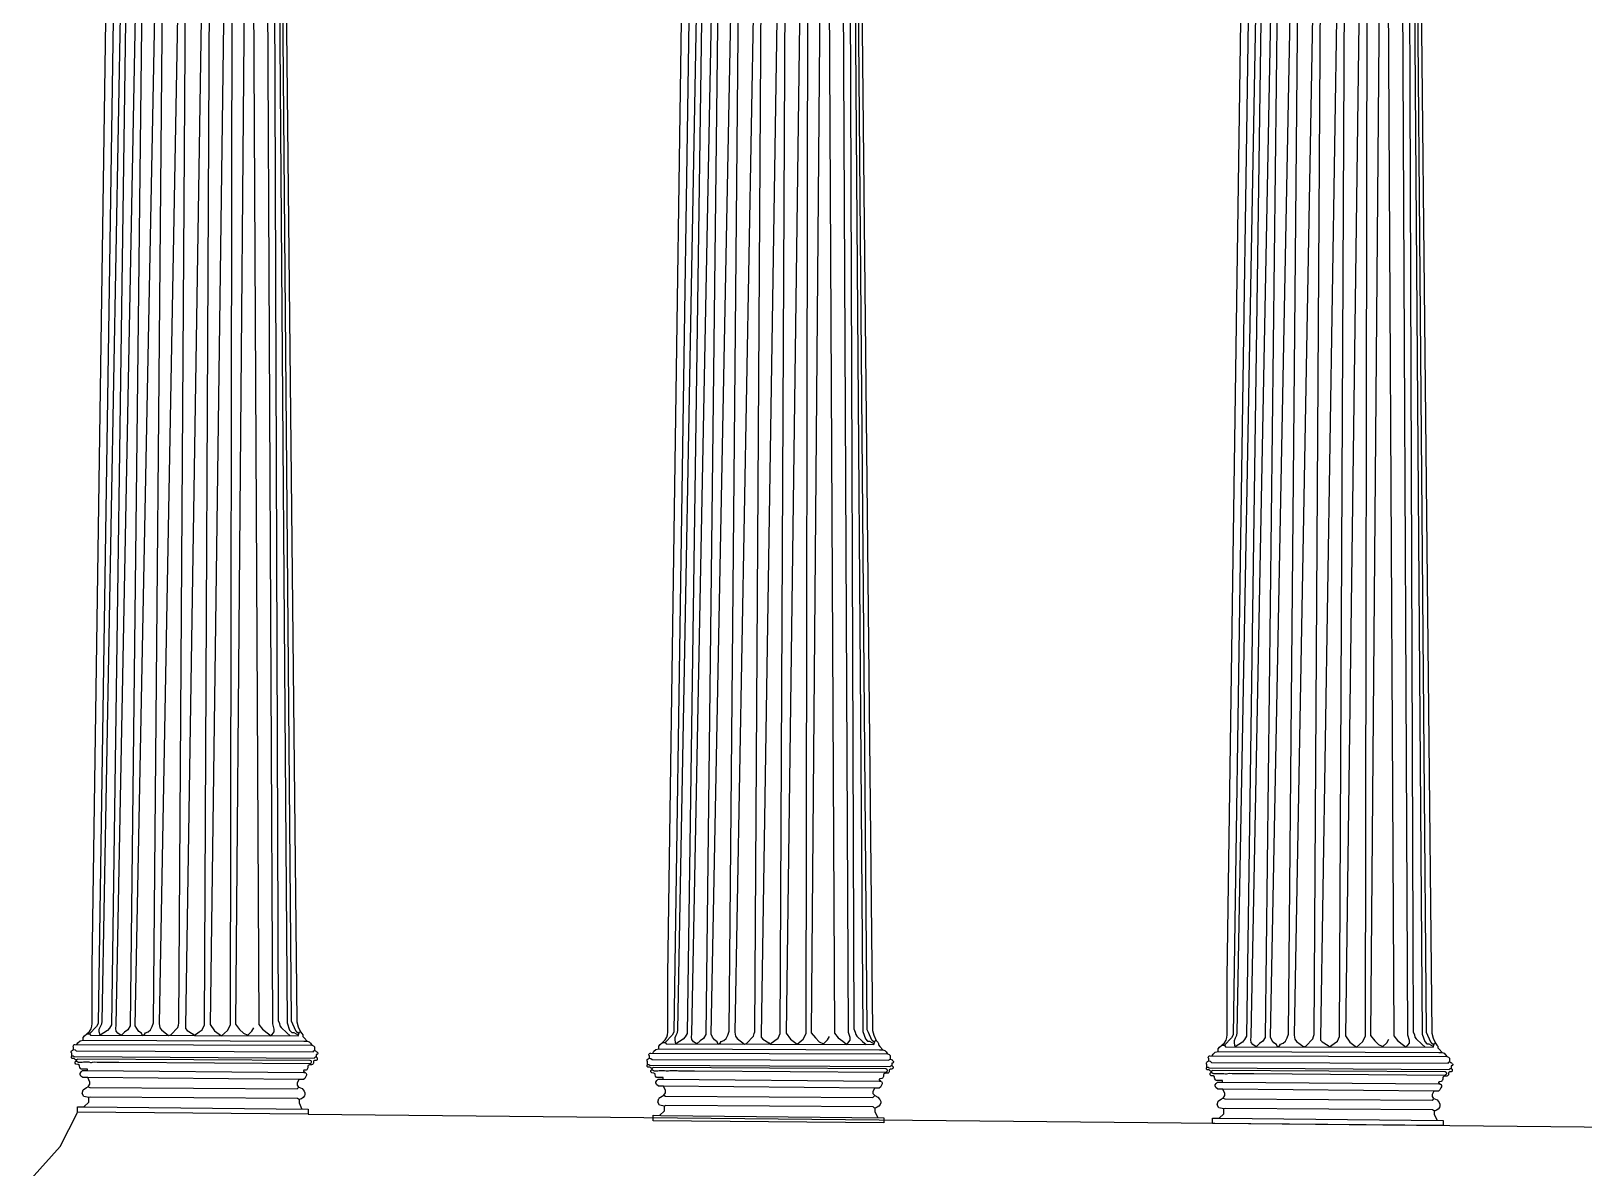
# Model space of a CAD drawing. Header units: inches. Extents: x 155 to 361, y 91 to 381.
# Drawn here: x 174.6 to 228, y 232.1 to 271.2 of the extents above; entities that cross this region are included whole.
import ezdxf

# ---------------------------------------------------------------- set-up
doc = ezdxf.new("R2010")
doc.units = ezdxf.units.IN
doc.header["$MEASUREMENT"] = 0
doc.layers.add('çziigi', color=10, linetype='Continuous')

msp = doc.modelspace()

# ---------------------------------------------------------------- linework, layer by layer
at = {"layer": 'çziigi'}
for p, q in [((176.737, 239.032), (177.433, 287.173)), ((177.687, 287.093), (176.947, 237.069)), ((177.081, 237.135), (178.004, 287.21)), ((178.111, 287.22), (177.404, 237.021)), ((177.569, 237.012), (178.528, 287.195)), ((178.622, 287.207), (178.044, 236.984)), ((178.222, 236.992), (179.195, 287.2)), ((178.843, 237.095), (179.295, 287.207)), ((179.949, 287.19), (179.04, 237.064)), ((179.723, 237.079), (180.039, 287.195)), ((180.724, 287.141), (179.947, 236.96)), ((180.604, 237.019), (180.842, 287.114)), ((181.463, 287.128), (180.8, 237.031)), ((181.492, 237.022), (181.574, 287.118)), ((182.089, 287.134), (181.666, 237.043)), ((182.199, 287.124), (182.468, 237.036)), ((182.945, 237.055), (182.703, 287.118)), ((182.955, 287.103), (183.127, 237.176)), ((183.066, 287.121), (183.436, 237.094)), ((183.586, 237.148), (183.17, 287.115)), ((183.256, 287.128), (183.768, 237.124)), ((196.519, 238.737), (197.215, 286.878)), ((197.469, 286.798), (196.729, 236.774)), ((196.863, 236.839), (197.786, 286.915)), ((197.893, 286.925), (197.186, 236.726)), ((197.351, 236.717), (198.31, 286.9)), ((198.404, 286.912), (197.826, 236.689)), ((198.004, 236.697), (198.977, 286.905)), ((198.625, 236.8), (199.076, 286.912)), ((199.731, 286.895), (198.822, 236.769)), ((199.505, 236.784), (199.821, 286.9)), ((200.506, 286.846), (199.729, 236.665)), ((200.386, 236.724), (200.624, 286.819)), ((201.245, 286.833), (200.582, 236.736)), ((201.274, 236.727), (201.356, 286.823)), ((201.871, 286.839), (201.448, 236.748)), ((201.981, 286.829), (202.249, 236.741)), ((202.727, 236.76), (202.485, 286.823)), ((202.737, 286.808), (202.909, 236.881)), ((202.848, 286.826), (203.218, 236.799)), ((203.368, 236.853), (202.952, 286.82)), ((203.038, 286.833), (203.55, 236.829)), ((215.738, 238.64), (216.435, 286.781)), ((216.688, 286.702), (215.948, 236.677)), ((216.083, 236.743), (217.005, 286.818)), ((217.112, 286.829), (216.406, 236.63)), ((216.57, 236.62), (217.529, 286.803)), ((217.624, 286.816), (217.045, 236.592)), ((217.224, 236.6), (218.196, 286.808)), ((217.845, 236.704), (218.296, 286.815)), ((218.951, 286.798), (218.042, 236.673)), ((218.725, 236.688), (219.04, 286.803)), ((219.726, 286.75), (218.949, 236.569)), ((219.605, 236.627), (219.844, 286.723)), ((220.465, 286.736), (219.802, 236.639)), ((220.494, 236.63), (220.576, 286.726)), ((221.09, 286.743), (220.668, 236.652)), ((221.2, 286.732), (221.469, 236.645)), ((221.946, 236.663), (221.704, 286.727)), ((221.957, 286.712), (222.129, 236.784)), ((222.068, 286.73), (222.437, 236.702)), ((222.588, 236.756), (222.171, 286.723)), ((222.258, 286.736), (222.77, 236.732)), ((176.737, 237.069), (176.737, 239.032)), ((196.519, 236.774), (196.519, 238.737)), ((215.738, 236.677), (215.738, 238.64)), ((176.887, 236.967), (176.647, 236.715)), ((176.706, 236.889), (176.728, 236.978)), ((176.728, 236.978), (176.737, 237.069)), ((176.947, 237.069), (176.887, 236.967)), ((176.985, 236.878), (177.021, 236.967)), ((177.021, 236.967), (177.069, 237.058)), ((177.069, 237.058), (177.081, 237.135)), ((177.404, 237.021), (177.339, 236.906)), ((177.551, 236.897), (177.569, 237.012)), ((178.044, 236.984), (177.965, 236.848)), ((178.271, 236.891), (178.222, 236.992)), ((178.742, 236.85), (178.796, 236.968)), ((178.796, 236.968), (178.843, 237.095)), ((179.04, 237.064), (179.066, 236.924)), ((179.066, 236.924), (179.12, 236.845)), ((179.438, 236.681), (179.681, 236.929)), ((179.681, 236.929), (179.705, 237.015)), ((179.705, 237.015), (179.723, 237.079)), ((179.947, 236.96), (179.947, 236.893)), ((180.525, 236.855), (180.604, 237.019)), ((180.8, 237.031), (180.949, 236.822)), ((181.388, 236.828), (181.492, 237.022)), ((181.666, 237.043), (181.808, 236.866)), ((182.222, 236.801), (182.291, 236.917)), ((182.468, 237.036), (182.59, 236.876)), ((182.999, 236.878), (182.945, 237.055)), ((183.127, 237.176), (183.173, 237.068)), ((183.173, 237.068), (183.193, 236.99)), ((183.193, 236.99), (183.236, 236.928)), ((183.236, 236.928), (183.426, 236.748)), ((183.436, 237.094), (183.526, 236.84)), ((183.63, 237.049), (183.586, 237.148)), ((183.749, 236.791), (183.63, 237.049)), ((183.768, 237.124), (183.821, 236.958)), ((183.821, 236.958), (183.903, 236.783)), ((176.218, 236.349), (176.252, 236.407)), ((176.252, 236.407), (176.325, 236.474)), ((176.325, 236.474), (176.432, 236.495)), ((176.432, 236.589), (176.475, 236.647)), ((176.432, 236.495), (176.432, 236.589)), ((176.432, 236.495), (184.014, 236.459)), ((176.475, 236.647), (176.554, 236.715)), ((176.554, 236.715), (176.651, 236.799)), ((176.554, 236.715), (176.647, 236.715)), ((176.647, 236.715), (176.679, 236.663)), ((176.651, 236.799), (176.706, 236.889)), ((176.679, 236.663), (183.819, 236.642)), ((176.985, 236.787), (176.985, 236.878)), ((177.019, 236.662), (176.985, 236.787)), ((177.263, 236.824), (177.019, 236.662)), ((177.339, 236.906), (177.263, 236.824)), ((177.562, 236.808), (177.551, 236.897)), ((177.619, 236.738), (177.562, 236.808)), ((177.736, 236.66), (177.619, 236.738)), ((177.85, 236.771), (177.736, 236.66)), ((177.965, 236.848), (177.85, 236.771)), ((178.346, 236.797), (178.271, 236.891)), ((178.43, 236.733), (178.346, 236.797)), ((178.471, 236.657), (178.43, 236.733)), ((178.471, 236.657), (178.536, 236.693)), ((178.536, 236.693), (178.567, 236.748)), ((178.567, 236.748), (178.662, 236.78)), ((178.662, 236.78), (178.742, 236.85)), ((179.12, 236.845), (179.368, 236.655)), ((179.368, 236.655), (179.438, 236.681)), ((179.947, 236.893), (180.008, 236.827)), ((180.008, 236.827), (180.212, 236.704)), ((180.212, 236.704), (180.249, 236.652)), ((180.249, 236.652), (180.42, 236.778)), ((180.42, 236.778), (180.525, 236.855)), ((180.949, 236.822), (181.182, 236.65)), ((181.182, 236.65), (181.388, 236.828)), ((181.808, 236.866), (181.94, 236.734)), ((181.94, 236.734), (182.09, 236.666)), ((182.09, 236.666), (182.222, 236.801)), ((182.59, 236.876), (182.752, 236.751)), ((182.752, 236.751), (182.89, 236.645)), ((182.89, 236.645), (182.999, 236.786)), ((182.999, 236.786), (182.999, 236.878)), ((183.426, 236.748), (183.548, 236.643)), ((183.526, 236.84), (183.598, 236.759)), ((183.598, 236.759), (183.667, 236.759)), ((183.667, 236.759), (183.828, 236.667)), ((183.843, 236.714), (183.749, 236.791)), ((183.819, 236.642), (183.843, 236.714)), ((183.843, 236.714), (183.866, 236.783)), ((183.866, 236.783), (183.903, 236.783)), ((183.903, 236.783), (183.949, 236.72)), ((183.949, 236.72), (183.981, 236.676)), ((183.981, 236.676), (183.981, 236.627)), ((183.981, 236.627), (184.023, 236.574)), ((184.014, 236.459), (184.124, 236.459)), ((184.023, 236.574), (184.124, 236.459)), ((184.124, 236.459), (184.192, 236.44)), ((184.192, 236.44), (184.245, 236.389)), ((184.245, 236.389), (184.288, 236.322)), ((196.257, 236.352), (196.336, 236.42)), ((196.336, 236.42), (196.433, 236.504)), ((196.336, 236.42), (196.428, 236.42)), ((196.669, 236.672), (196.428, 236.42)), ((196.428, 236.42), (196.461, 236.368)), ((196.433, 236.504), (196.488, 236.594)), ((196.488, 236.594), (196.51, 236.683)), ((196.51, 236.683), (196.519, 236.774)), ((196.729, 236.774), (196.669, 236.672)), ((196.767, 236.583), (196.803, 236.672)), ((196.767, 236.492), (196.767, 236.583)), ((196.801, 236.367), (196.767, 236.492)), ((197.045, 236.529), (196.801, 236.367)), ((196.803, 236.672), (196.851, 236.763)), ((196.851, 236.763), (196.863, 236.839)), ((197.121, 236.611), (197.045, 236.529)), ((197.186, 236.726), (197.121, 236.611)), ((197.333, 236.602), (197.351, 236.717)), ((197.344, 236.513), (197.333, 236.602)), ((197.401, 236.443), (197.344, 236.513)), ((197.518, 236.365), (197.401, 236.443)), ((197.632, 236.476), (197.518, 236.365)), ((197.747, 236.553), (197.632, 236.476)), ((197.826, 236.689), (197.747, 236.553)), ((198.053, 236.596), (198.004, 236.697)), ((198.128, 236.502), (198.053, 236.596)), ((198.212, 236.438), (198.128, 236.502)), ((198.253, 236.362), (198.212, 236.438)), ((198.253, 236.362), (198.318, 236.398)), ((198.318, 236.398), (198.349, 236.453)), ((198.349, 236.453), (198.444, 236.485)), ((198.444, 236.485), (198.524, 236.555)), ((198.524, 236.555), (198.578, 236.673)), ((198.578, 236.673), (198.625, 236.8)), ((198.822, 236.769), (198.848, 236.629)), ((198.848, 236.629), (198.902, 236.55)), ((198.902, 236.55), (199.15, 236.36)), ((199.15, 236.36), (199.22, 236.386)), ((199.22, 236.386), (199.463, 236.634)), ((199.463, 236.634), (199.487, 236.72)), ((199.487, 236.72), (199.505, 236.784)), ((199.729, 236.665), (199.729, 236.598)), ((199.729, 236.598), (199.79, 236.532)), ((199.79, 236.532), (199.994, 236.409)), ((199.994, 236.409), (200.031, 236.357)), ((200.031, 236.357), (200.202, 236.483)), ((200.202, 236.483), (200.307, 236.56)), ((200.307, 236.56), (200.386, 236.724)), ((200.582, 236.736), (200.731, 236.527)), ((200.731, 236.527), (200.964, 236.355)), ((200.964, 236.355), (201.17, 236.533)), ((201.17, 236.533), (201.274, 236.727)), ((201.448, 236.748), (201.59, 236.571)), ((201.59, 236.571), (201.722, 236.439)), ((201.722, 236.439), (201.872, 236.371)), ((201.872, 236.371), (202.004, 236.506)), ((202.004, 236.506), (202.073, 236.622)), ((202.249, 236.741), (202.372, 236.581)), ((202.372, 236.581), (202.534, 236.456)), ((202.534, 236.456), (202.672, 236.35)), ((202.672, 236.35), (202.781, 236.491)), ((202.781, 236.583), (202.727, 236.76)), ((202.781, 236.491), (202.781, 236.583)), ((202.909, 236.881), (202.955, 236.772)), ((202.955, 236.772), (202.975, 236.695)), ((202.975, 236.695), (203.018, 236.633)), ((203.018, 236.633), (203.208, 236.453)), ((203.208, 236.453), (203.33, 236.348)), ((203.218, 236.799), (203.308, 236.545)), ((203.308, 236.545), (203.38, 236.464)), ((203.412, 236.754), (203.368, 236.853)), ((203.38, 236.464), (203.449, 236.464)), ((203.531, 236.496), (203.412, 236.754)), ((203.449, 236.464), (203.61, 236.372)), ((203.625, 236.419), (203.531, 236.496)), ((203.55, 236.829), (203.603, 236.663)), ((203.601, 236.347), (203.625, 236.419)), ((203.603, 236.663), (203.685, 236.488)), ((203.625, 236.419), (203.648, 236.488)), ((203.648, 236.488), (203.685, 236.488)), ((203.685, 236.488), (203.731, 236.425)), ((203.731, 236.425), (203.762, 236.381)), ((215.556, 236.323), (215.652, 236.407)), ((215.889, 236.575), (215.648, 236.323)), ((215.652, 236.407), (215.707, 236.497)), ((215.707, 236.497), (215.729, 236.587)), ((215.729, 236.587), (215.738, 236.677)), ((215.948, 236.677), (215.889, 236.575)), ((215.987, 236.486), (216.022, 236.575)), ((215.987, 236.395), (215.987, 236.486)), ((216.02, 236.27), (215.987, 236.395)), ((216.265, 236.432), (216.02, 236.27)), ((216.022, 236.575), (216.071, 236.666)), ((216.071, 236.666), (216.083, 236.743)), ((216.341, 236.515), (216.265, 236.432)), ((216.406, 236.63), (216.341, 236.515)), ((216.553, 236.505), (216.57, 236.62)), ((216.563, 236.416), (216.553, 236.505)), ((216.62, 236.347), (216.563, 236.416)), ((216.967, 236.456), (216.852, 236.38)), ((217.045, 236.592), (216.967, 236.456)), ((217.273, 236.499), (217.224, 236.6)), ((217.347, 236.406), (217.273, 236.499)), ((217.431, 236.342), (217.347, 236.406)), ((217.569, 236.356), (217.663, 236.389)), ((217.663, 236.389), (217.744, 236.459)), ((217.744, 236.459), (217.797, 236.576)), ((217.797, 236.576), (217.845, 236.704)), ((218.042, 236.673), (218.068, 236.533)), ((218.068, 236.533), (218.122, 236.453)), ((218.122, 236.453), (218.369, 236.263)), ((218.439, 236.289), (218.682, 236.537)), ((218.682, 236.537), (218.706, 236.623)), ((218.706, 236.623), (218.725, 236.688)), ((218.949, 236.569), (218.949, 236.501)), ((218.949, 236.501), (219.009, 236.436)), ((219.009, 236.436), (219.213, 236.312)), ((219.251, 236.261), (219.421, 236.386)), ((219.421, 236.386), (219.527, 236.464)), ((219.527, 236.464), (219.605, 236.627)), ((219.802, 236.639), (219.95, 236.43)), ((219.95, 236.43), (220.183, 236.258)), ((220.183, 236.258), (220.389, 236.436)), ((220.389, 236.436), (220.494, 236.63)), ((220.668, 236.652), (220.809, 236.474)), ((220.809, 236.474), (220.942, 236.342)), ((221.091, 236.275), (221.224, 236.409)), ((221.224, 236.409), (221.293, 236.525)), ((221.469, 236.645), (221.591, 236.484)), ((221.591, 236.484), (221.754, 236.359)), ((221.892, 236.253), (222, 236.395)), ((222, 236.486), (221.946, 236.663)), ((222, 236.395), (222, 236.486)), ((222.129, 236.784), (222.174, 236.676)), ((222.174, 236.676), (222.194, 236.599)), ((222.194, 236.599), (222.237, 236.537)), ((222.237, 236.537), (222.427, 236.356)), ((222.437, 236.702), (222.528, 236.448)), ((222.528, 236.448), (222.599, 236.367)), ((222.631, 236.657), (222.588, 236.756)), ((222.75, 236.399), (222.631, 236.657)), ((222.845, 236.322), (222.75, 236.399)), ((222.77, 236.732), (222.822, 236.566)), ((222.822, 236.566), (222.904, 236.391)), ((222.845, 236.322), (222.868, 236.391)), ((222.868, 236.391), (222.904, 236.391)), ((222.904, 236.391), (222.95, 236.328)), ((176.024, 236.102), (176.034, 236.129)), ((176.024, 236.067), (176.024, 236.102)), ((176.045, 236.054), (176.024, 236.067)), ((176.028, 235.926), (176.045, 235.956)), ((176.028, 235.888), (176.028, 235.926)), ((176.056, 235.867), (176.028, 235.888)), ((176.034, 236.129), (176.062, 236.152)), ((176.045, 235.956), (176.045, 236.054)), ((176.045, 235.956), (176.075, 235.956)), ((176.088, 235.867), (176.056, 235.867)), ((176.062, 236.152), (176.104, 236.175)), ((176.075, 235.956), (176.087, 235.956)), ((176.087, 235.956), (176.117, 235.931)), ((176.117, 235.867), (176.088, 235.867)), ((176.091, 236.293), (176.098, 236.316)), ((176.091, 236.275), (176.091, 236.293)), ((176.104, 236.253), (176.091, 236.275)), ((176.098, 236.316), (176.111, 236.334)), ((176.104, 236.175), (176.104, 236.253)), ((176.104, 236.175), (176.157, 236.165)), ((176.111, 236.334), (176.132, 236.349)), ((176.117, 235.931), (184.371, 235.881)), ((176.139, 235.848), (176.117, 235.867)), ((176.132, 236.349), (176.157, 236.349)), ((176.155, 235.824), (176.139, 235.848)), ((176.157, 236.349), (184.288, 236.322)), ((176.157, 236.165), (176.195, 236.124)), ((176.195, 236.124), (184.333, 236.099)), ((184.288, 236.322), (184.348, 236.299)), ((184.333, 236.099), (184.351, 236.126)), ((184.348, 236.299), (184.381, 236.268)), ((184.351, 236.126), (184.375, 236.141)), ((184.371, 235.881), (184.402, 235.911)), ((184.375, 236.141), (184.389, 236.141)), ((184.381, 236.268), (184.381, 236.241)), ((184.381, 236.241), (184.382, 236.141)), ((184.389, 236.141), (184.418, 236.124)), ((184.402, 235.911), (184.419, 235.919)), ((184.418, 236.124), (184.442, 236.111)), ((184.419, 235.919), (184.436, 235.919)), ((184.462, 236.002), (184.433, 236.002)), ((184.433, 236.002), (184.436, 235.919)), ((184.436, 235.919), (184.452, 235.907)), ((184.442, 236.111), (184.457, 236.096)), ((184.452, 235.907), (184.468, 235.887)), ((184.457, 236.096), (184.474, 236.079)), ((184.478, 236.012), (184.462, 236.002)), ((184.468, 235.887), (184.476, 235.877)), ((184.474, 236.079), (184.49, 236.063)), ((184.476, 235.877), (184.476, 235.849)), ((184.476, 235.849), (184.476, 235.825)), ((184.496, 236.037), (184.478, 236.012)), ((184.49, 236.063), (184.496, 236.049)), ((184.496, 236.049), (184.496, 236.037)), ((195.816, 235.834), (195.843, 235.857)), ((195.843, 235.857), (195.886, 235.88)), ((195.873, 235.998), (195.88, 236.021)), ((195.873, 235.98), (195.873, 235.998)), ((195.886, 235.958), (195.873, 235.98)), ((195.88, 236.021), (195.892, 236.039)), ((195.886, 235.88), (195.886, 235.958)), ((195.886, 235.88), (195.939, 235.87)), ((195.892, 236.039), (195.914, 236.054)), ((195.914, 236.054), (195.939, 236.054)), ((195.939, 236.054), (204.07, 236.027)), ((195.939, 235.87), (195.977, 235.829)), ((196, 236.054), (196.034, 236.112)), ((196.034, 236.112), (196.107, 236.178)), ((196.107, 236.178), (196.214, 236.2)), ((196.214, 236.294), (196.257, 236.352)), ((196.214, 236.2), (196.214, 236.294)), ((196.214, 236.2), (203.796, 236.164)), ((196.461, 236.368), (203.601, 236.347)), ((203.762, 236.381), (203.762, 236.332)), ((203.762, 236.332), (203.805, 236.279)), ((203.796, 236.164), (203.906, 236.164)), ((203.805, 236.279), (203.906, 236.164)), ((203.906, 236.164), (203.974, 236.145)), ((203.974, 236.145), (204.027, 236.094)), ((204.027, 236.094), (204.07, 236.027)), ((204.07, 236.027), (204.13, 236.004)), ((204.13, 236.004), (204.163, 235.973)), ((204.163, 235.973), (204.163, 235.946)), ((204.163, 235.946), (204.164, 235.846)), ((215.092, 235.902), (215.099, 235.924)), ((215.092, 235.883), (215.092, 235.902)), ((215.106, 235.862), (215.092, 235.883)), ((215.099, 235.924), (215.112, 235.942)), ((215.106, 235.783), (215.106, 235.862)), ((215.112, 235.942), (215.134, 235.958)), ((215.134, 235.958), (215.158, 235.958)), ((215.158, 235.958), (223.29, 235.93)), ((215.219, 235.958), (215.254, 236.015)), ((215.254, 236.015), (215.327, 236.082)), ((215.327, 236.082), (215.433, 236.104)), ((215.433, 236.197), (215.477, 236.255)), ((215.433, 236.104), (215.433, 236.197)), ((215.433, 236.104), (223.016, 236.068)), ((215.477, 236.255), (215.556, 236.323)), ((215.556, 236.323), (215.648, 236.323)), ((215.648, 236.323), (215.681, 236.271)), ((215.681, 236.271), (222.821, 236.25)), ((216.738, 236.268), (216.62, 236.347)), ((216.852, 236.38), (216.738, 236.268)), ((217.472, 236.266), (217.431, 236.342)), ((217.472, 236.266), (217.537, 236.301)), ((217.537, 236.301), (217.569, 236.356)), ((218.369, 236.263), (218.439, 236.289)), ((219.213, 236.312), (219.251, 236.261)), ((220.942, 236.342), (221.091, 236.275)), ((221.754, 236.359), (221.892, 236.253)), ((222.427, 236.356), (222.549, 236.251)), ((222.599, 236.367), (222.668, 236.367)), ((222.668, 236.367), (222.829, 236.275)), ((222.821, 236.25), (222.845, 236.322)), ((222.95, 236.328), (222.982, 236.285)), ((222.982, 236.285), (222.982, 236.236)), ((222.982, 236.236), (223.024, 236.182)), ((223.016, 236.068), (223.126, 236.068)), ((223.024, 236.182), (223.126, 236.068)), ((223.126, 236.068), (223.194, 236.048)), ((223.194, 236.048), (223.247, 235.997)), ((223.247, 235.997), (223.29, 235.93)), ((223.29, 235.93), (223.35, 235.907)), ((223.35, 235.907), (223.383, 235.876)), ((223.383, 235.876), (223.383, 235.849)), ((223.383, 235.849), (223.383, 235.749)), ((176.151, 235.748), (176.175, 235.774)), ((176.151, 235.702), (176.151, 235.748)), ((176.184, 235.666), (176.151, 235.702)), ((176.192, 235.824), (176.155, 235.824)), ((176.175, 235.774), (176.212, 235.774)), ((176.263, 235.657), (176.184, 235.666)), ((176.215, 235.824), (176.192, 235.824)), ((176.192, 235.824), (176.192, 235.774)), ((176.212, 235.774), (176.247, 235.75)), ((176.237, 235.848), (176.215, 235.824)), ((184.232, 235.802), (176.237, 235.848)), ((176.247, 235.75), (176.264, 235.739)), ((176.304, 235.628), (176.263, 235.657)), ((176.264, 235.739), (176.333, 235.739)), ((176.304, 235.598), (176.304, 235.628)), ((176.315, 235.557), (176.304, 235.598)), ((176.34, 235.524), (176.315, 235.557)), ((176.328, 235.349), (176.359, 235.404)), ((176.328, 235.319), (176.328, 235.349)), ((176.347, 235.263), (176.328, 235.319)), ((176.333, 235.739), (176.4, 235.739)), ((176.363, 235.502), (176.34, 235.524)), ((176.359, 235.404), (176.403, 235.448)), ((176.575, 235.502), (176.363, 235.502)), ((176.4, 235.739), (176.437, 235.746)), ((176.403, 235.448), (176.575, 235.448)), ((176.437, 235.746), (176.501, 235.746)), ((176.501, 235.746), (176.588, 235.746)), ((176.575, 235.448), (176.575, 235.502)), ((176.575, 235.448), (184.013, 235.387)), ((176.588, 235.746), (176.629, 235.746)), ((176.629, 235.746), (176.683, 235.732)), ((176.683, 235.732), (176.717, 235.732)), ((176.717, 235.732), (176.757, 235.741)), ((176.757, 235.741), (176.805, 235.751)), ((176.805, 235.751), (176.908, 235.745)), ((176.908, 235.745), (177.031, 235.745)), ((177.031, 235.745), (177.059, 235.745)), ((177.059, 235.745), (177.101, 235.738)), ((177.101, 235.738), (177.188, 235.738)), ((177.188, 235.738), (177.651, 235.738)), ((177.651, 235.738), (184.231, 235.69)), ((184.003, 235.447), (183.999, 235.432)), ((183.999, 235.432), (184.009, 235.419)), ((184.018, 235.46), (184.003, 235.447)), ((184.009, 235.419), (184.031, 235.404)), ((184.013, 235.387), (184.086, 235.369)), ((184.043, 235.46), (184.018, 235.46)), ((184.031, 235.404), (184.071, 235.373)), ((184.093, 235.469), (184.043, 235.46)), ((184.086, 235.369), (184.107, 235.33)), ((184.112, 235.481), (184.093, 235.469)), ((184.107, 235.33), (184.107, 235.288)), ((184.125, 235.498), (184.112, 235.481)), ((184.14, 235.517), (184.125, 235.498)), ((184.149, 235.543), (184.14, 235.517)), ((184.159, 235.624), (184.149, 235.598)), ((184.149, 235.598), (184.149, 235.572)), ((184.149, 235.572), (184.149, 235.543)), ((184.204, 235.651), (184.159, 235.624)), ((184.282, 235.651), (184.204, 235.651)), ((184.231, 235.69), (184.268, 235.716)), ((184.264, 235.78), (184.232, 235.802)), ((184.282, 235.758), (184.264, 235.78)), ((184.268, 235.716), (184.282, 235.735)), ((184.282, 235.735), (184.282, 235.758)), ((184.315, 235.662), (184.282, 235.651)), ((184.335, 235.683), (184.315, 235.662)), ((184.348, 235.7), (184.335, 235.683)), ((184.362, 235.788), (184.341, 235.776)), ((184.341, 235.776), (184.341, 235.75)), ((184.341, 235.75), (184.348, 235.72)), ((184.348, 235.72), (184.348, 235.7)), ((184.378, 235.795), (184.362, 235.788)), ((184.407, 235.795), (184.378, 235.795)), ((184.423, 235.795), (184.407, 235.795)), ((184.44, 235.796), (184.423, 235.795)), ((184.459, 235.812), (184.44, 235.796)), ((184.476, 235.825), (184.459, 235.812)), ((195.806, 235.807), (195.816, 235.834)), ((195.806, 235.772), (195.806, 235.807)), ((195.827, 235.759), (195.806, 235.772)), ((195.81, 235.631), (195.827, 235.661)), ((195.81, 235.593), (195.81, 235.631)), ((195.838, 235.572), (195.81, 235.593)), ((195.827, 235.661), (195.827, 235.759)), ((195.827, 235.661), (195.857, 235.661)), ((195.87, 235.572), (195.838, 235.572)), ((195.857, 235.661), (195.869, 235.661)), ((195.869, 235.661), (195.899, 235.636)), ((195.899, 235.572), (195.87, 235.572)), ((195.899, 235.636), (204.152, 235.586)), ((195.921, 235.553), (195.899, 235.572)), ((195.937, 235.529), (195.921, 235.553)), ((195.933, 235.453), (195.957, 235.479)), ((195.933, 235.407), (195.933, 235.453)), ((195.966, 235.371), (195.933, 235.407)), ((195.974, 235.529), (195.937, 235.529)), ((195.957, 235.479), (195.994, 235.479)), ((196.045, 235.362), (195.966, 235.371)), ((195.997, 235.529), (195.974, 235.529)), ((195.974, 235.529), (195.974, 235.479)), ((195.977, 235.829), (204.115, 235.804)), ((195.994, 235.479), (196.029, 235.455)), ((196.019, 235.553), (195.997, 235.529)), ((204.014, 235.507), (196.019, 235.553)), ((196.029, 235.455), (196.046, 235.444)), ((196.086, 235.333), (196.045, 235.362)), ((196.046, 235.444), (196.115, 235.444)), ((196.086, 235.303), (196.086, 235.333)), ((196.115, 235.444), (196.182, 235.444)), ((196.182, 235.444), (196.219, 235.451)), ((196.219, 235.451), (196.283, 235.451)), ((196.283, 235.451), (196.37, 235.451)), ((196.37, 235.451), (196.41, 235.451)), ((196.41, 235.451), (196.465, 235.437)), ((196.465, 235.437), (196.499, 235.437)), ((196.499, 235.437), (196.539, 235.446)), ((196.539, 235.446), (196.587, 235.456)), ((196.587, 235.456), (196.69, 235.45)), ((196.69, 235.45), (196.813, 235.45)), ((196.813, 235.45), (196.841, 235.45)), ((196.841, 235.45), (196.882, 235.442)), ((196.882, 235.442), (196.97, 235.442)), ((196.97, 235.442), (197.433, 235.442)), ((197.433, 235.442), (204.013, 235.395)), ((203.941, 235.328), (203.931, 235.303)), ((203.986, 235.356), (203.941, 235.328)), ((204.064, 235.356), (203.986, 235.356)), ((204.013, 235.395), (204.05, 235.421)), ((204.046, 235.485), (204.014, 235.507)), ((204.064, 235.463), (204.046, 235.485)), ((204.05, 235.421), (204.064, 235.44)), ((204.064, 235.44), (204.064, 235.463)), ((204.097, 235.367), (204.064, 235.356)), ((204.117, 235.388), (204.097, 235.367)), ((204.115, 235.804), (204.133, 235.831)), ((204.13, 235.405), (204.117, 235.388)), ((204.144, 235.493), (204.123, 235.481)), ((204.123, 235.481), (204.123, 235.455)), ((204.123, 235.455), (204.13, 235.425)), ((204.13, 235.425), (204.13, 235.405)), ((204.133, 235.831), (204.157, 235.846)), ((204.16, 235.5), (204.144, 235.493)), ((204.152, 235.586), (204.184, 235.616)), ((204.157, 235.846), (204.171, 235.846)), ((204.189, 235.5), (204.16, 235.5)), ((204.171, 235.846), (204.2, 235.829)), ((204.184, 235.616), (204.201, 235.624)), ((204.205, 235.5), (204.189, 235.5)), ((204.2, 235.829), (204.224, 235.816)), ((204.201, 235.624), (204.218, 235.624)), ((204.222, 235.501), (204.205, 235.5)), ((204.244, 235.707), (204.215, 235.707)), ((204.215, 235.707), (204.218, 235.624)), ((204.218, 235.624), (204.233, 235.612)), ((204.241, 235.517), (204.222, 235.501)), ((204.224, 235.816), (204.239, 235.801)), ((204.233, 235.612), (204.25, 235.592)), ((204.239, 235.801), (204.256, 235.784)), ((204.258, 235.53), (204.241, 235.517)), ((204.26, 235.717), (204.244, 235.707)), ((204.25, 235.592), (204.258, 235.582)), ((204.256, 235.784), (204.272, 235.768)), ((204.258, 235.582), (204.258, 235.554)), ((204.258, 235.554), (204.258, 235.53)), ((204.278, 235.742), (204.26, 235.717)), ((204.272, 235.768), (204.278, 235.754)), ((204.278, 235.754), (204.278, 235.742)), ((215.025, 235.71), (215.036, 235.737)), ((215.025, 235.675), (215.025, 235.71)), ((215.046, 235.662), (215.025, 235.675)), ((215.03, 235.534), (215.046, 235.564)), ((215.03, 235.496), (215.03, 235.534)), ((215.058, 235.475), (215.03, 235.496)), ((215.036, 235.737), (215.063, 235.76)), ((215.046, 235.564), (215.046, 235.662)), ((215.046, 235.564), (215.077, 235.564)), ((215.09, 235.475), (215.058, 235.475)), ((215.063, 235.76), (215.106, 235.783)), ((215.077, 235.564), (215.088, 235.564)), ((215.088, 235.564), (215.119, 235.54)), ((215.119, 235.475), (215.09, 235.475)), ((215.106, 235.783), (215.159, 235.773)), ((215.119, 235.54), (223.372, 235.489)), ((215.141, 235.457), (215.119, 235.475)), ((215.157, 235.432), (215.141, 235.457)), ((215.152, 235.356), (215.176, 235.382)), ((215.152, 235.31), (215.152, 235.356)), ((215.193, 235.432), (215.157, 235.432)), ((215.159, 235.773), (215.197, 235.732)), ((215.176, 235.382), (215.214, 235.382)), ((215.217, 235.432), (215.193, 235.432)), ((215.193, 235.432), (215.193, 235.382)), ((215.197, 235.732), (223.334, 235.707)), ((215.214, 235.382), (215.248, 235.359)), ((215.238, 235.456), (215.217, 235.432)), ((223.234, 235.41), (215.238, 235.456)), ((215.248, 235.359), (215.266, 235.347)), ((215.266, 235.347), (215.334, 235.347)), ((215.334, 235.347), (215.402, 235.347)), ((215.402, 235.347), (215.439, 235.354)), ((215.439, 235.354), (215.503, 235.354)), ((215.503, 235.354), (215.589, 235.354)), ((215.589, 235.354), (215.63, 235.354)), ((215.63, 235.354), (215.684, 235.341)), ((215.684, 235.341), (215.719, 235.341)), ((215.719, 235.341), (215.758, 235.349)), ((215.758, 235.349), (215.807, 235.359)), ((215.807, 235.359), (215.91, 235.353)), ((215.91, 235.353), (216.032, 235.353)), ((216.032, 235.353), (216.06, 235.353)), ((216.06, 235.353), (216.102, 235.346)), ((216.102, 235.346), (216.19, 235.346)), ((216.19, 235.346), (216.652, 235.346)), ((216.652, 235.346), (223.233, 235.298)), ((223.233, 235.298), (223.269, 235.324)), ((223.265, 235.389), (223.234, 235.41)), ((223.283, 235.367), (223.265, 235.389)), ((223.269, 235.324), (223.283, 235.344)), ((223.283, 235.344), (223.283, 235.367)), ((223.334, 235.707), (223.352, 235.734)), ((223.363, 235.396), (223.343, 235.385)), ((223.343, 235.385), (223.343, 235.359)), ((223.343, 235.359), (223.35, 235.328)), ((223.35, 235.328), (223.35, 235.308)), ((223.352, 235.734), (223.376, 235.749)), ((223.379, 235.403), (223.363, 235.396)), ((223.372, 235.489), (223.403, 235.519)), ((223.376, 235.749), (223.39, 235.749)), ((223.409, 235.403), (223.379, 235.403)), ((223.39, 235.749), (223.42, 235.732)), ((223.403, 235.519), (223.42, 235.527)), ((223.424, 235.403), (223.409, 235.403)), ((223.42, 235.732), (223.443, 235.719)), ((223.42, 235.527), (223.438, 235.527)), ((223.442, 235.405), (223.424, 235.403)), ((223.464, 235.61), (223.435, 235.61)), ((223.435, 235.61), (223.438, 235.527)), ((223.438, 235.527), (223.453, 235.516)), ((223.46, 235.42), (223.442, 235.405)), ((223.443, 235.719), (223.459, 235.704)), ((223.453, 235.516), (223.47, 235.495)), ((223.459, 235.704), (223.476, 235.688)), ((223.477, 235.434), (223.46, 235.42)), ((223.479, 235.62), (223.464, 235.61)), ((223.47, 235.495), (223.477, 235.485)), ((223.476, 235.688), (223.492, 235.671)), ((223.477, 235.485), (223.477, 235.458)), ((223.477, 235.458), (223.477, 235.434)), ((223.498, 235.645), (223.479, 235.62)), ((223.492, 235.671), (223.498, 235.657)), ((223.498, 235.657), (223.498, 235.645)), ((176.415, 235.208), (176.347, 235.263)), ((176.4, 234.661), (176.425, 234.786)), ((176.592, 235.208), (176.415, 235.208)), ((176.426, 234.793), (176.547, 234.869)), ((176.547, 234.869), (176.604, 234.897)), ((176.655, 235.057), (176.592, 235.208)), ((183.838, 235.14), (176.592, 235.208)), ((176.604, 234.897), (176.655, 234.984)), ((176.604, 234.897), (176.663, 234.869)), ((176.655, 234.984), (176.655, 235.057)), ((176.663, 234.869), (183.787, 234.825)), ((183.787, 234.825), (183.82, 234.852)), ((183.794, 235.027), (183.838, 235.128)), ((183.794, 234.948), (183.794, 235.027)), ((183.846, 234.884), (183.794, 234.948)), ((183.82, 234.852), (183.846, 234.884)), ((183.92, 235.14), (183.838, 235.14)), ((183.838, 235.14), (183.838, 235.128)), ((183.846, 234.884), (183.955, 234.833)), ((183.997, 235.14), (183.92, 235.14)), ((183.955, 234.833), (184.027, 234.746)), ((184.044, 235.177), (183.997, 235.14)), ((184.083, 235.245), (184.044, 235.177)), ((184.107, 235.288), (184.083, 235.245)), ((196.097, 235.262), (196.086, 235.303)), ((196.122, 235.229), (196.097, 235.262)), ((196.11, 235.054), (196.141, 235.109)), ((196.11, 235.024), (196.11, 235.054)), ((196.129, 234.968), (196.11, 235.024)), ((196.145, 235.207), (196.122, 235.229)), ((196.197, 234.913), (196.129, 234.968)), ((196.141, 235.109), (196.185, 235.153)), ((196.357, 235.207), (196.145, 235.207)), ((196.185, 235.153), (196.357, 235.153)), ((196.374, 234.913), (196.197, 234.913)), ((196.357, 235.153), (196.357, 235.207)), ((196.357, 235.153), (203.795, 235.092)), ((196.437, 234.762), (196.374, 234.913)), ((203.62, 234.845), (196.374, 234.913)), ((203.576, 234.732), (203.62, 234.833)), ((203.702, 234.845), (203.62, 234.845)), ((203.62, 234.845), (203.62, 234.833)), ((203.779, 234.845), (203.702, 234.845)), ((203.826, 234.882), (203.779, 234.845)), ((203.785, 235.152), (203.781, 235.137)), ((203.781, 235.137), (203.791, 235.124)), ((203.8, 235.165), (203.785, 235.152)), ((203.791, 235.124), (203.813, 235.109)), ((203.795, 235.092), (203.868, 235.074)), ((203.825, 235.165), (203.8, 235.165)), ((203.813, 235.109), (203.853, 235.078)), ((203.875, 235.174), (203.825, 235.165)), ((203.865, 234.95), (203.826, 234.882)), ((203.889, 234.993), (203.865, 234.95)), ((203.868, 235.074), (203.889, 235.035)), ((203.894, 235.186), (203.875, 235.174)), ((203.889, 235.035), (203.889, 234.993)), ((203.907, 235.203), (203.894, 235.186)), ((203.922, 235.222), (203.907, 235.203)), ((203.931, 235.248), (203.922, 235.222)), ((203.931, 235.303), (203.931, 235.277)), ((203.931, 235.277), (203.931, 235.248)), ((215.186, 235.274), (215.152, 235.31)), ((215.264, 235.265), (215.186, 235.274)), ((215.305, 235.236), (215.264, 235.265)), ((215.305, 235.206), (215.305, 235.236)), ((215.316, 235.166), (215.305, 235.206)), ((215.342, 235.132), (215.316, 235.166)), ((215.329, 234.958), (215.36, 235.012)), ((215.329, 234.927), (215.329, 234.958)), ((215.349, 234.872), (215.329, 234.927)), ((215.365, 235.111), (215.342, 235.132)), ((215.417, 234.816), (215.349, 234.872)), ((215.36, 235.012), (215.404, 235.056)), ((215.577, 235.111), (215.365, 235.111)), ((215.404, 235.056), (215.577, 235.056)), ((215.593, 234.816), (215.417, 234.816)), ((215.577, 235.056), (215.577, 235.111)), ((215.577, 235.056), (223.014, 234.996)), ((215.657, 234.665), (215.593, 234.816)), ((222.839, 234.748), (215.593, 234.816)), ((223.045, 234.785), (222.999, 234.748)), ((223.004, 235.055), (223.001, 235.04)), ((223.001, 235.04), (223.011, 235.027)), ((223.02, 235.069), (223.004, 235.055)), ((223.011, 235.027), (223.032, 235.012)), ((223.014, 234.996), (223.088, 234.977)), ((223.044, 235.069), (223.02, 235.069)), ((223.032, 235.012), (223.073, 234.981)), ((223.094, 235.078), (223.044, 235.069)), ((223.084, 234.853), (223.045, 234.785)), ((223.109, 234.896), (223.084, 234.853)), ((223.088, 234.977), (223.109, 234.939)), ((223.113, 235.089), (223.094, 235.078)), ((223.109, 234.939), (223.109, 234.896)), ((223.127, 235.106), (223.113, 235.089)), ((223.142, 235.125), (223.127, 235.106)), ((223.151, 235.151), (223.142, 235.125)), ((223.16, 235.232), (223.151, 235.206)), ((223.151, 235.206), (223.151, 235.18)), ((223.151, 235.18), (223.151, 235.151)), ((223.206, 235.259), (223.16, 235.232)), ((223.283, 235.259), (223.206, 235.259)), ((223.316, 235.27), (223.283, 235.259)), ((223.337, 235.291), (223.316, 235.27)), ((223.35, 235.308), (223.337, 235.291)), ((176.454, 234.559), (176.4, 234.661)), ((176.628, 234.525), (176.454, 234.559)), ((176.458, 234.207), (176.628, 234.361)), ((176.668, 234.541), (176.628, 234.525)), ((176.628, 234.361), (176.628, 234.525)), ((183.795, 234.495), (176.668, 234.541)), ((183.829, 234.47), (183.795, 234.495)), ((183.866, 234.453), (183.829, 234.47)), ((183.848, 234.461), (183.848, 234.342)), ((183.848, 234.342), (183.949, 234.127)), ((183.888, 234.464), (183.866, 234.453)), ((183.931, 234.484), (183.888, 234.464)), ((183.99, 234.521), (183.931, 234.484)), ((184.032, 234.577), (183.99, 234.521)), ((184.027, 234.746), (184.052, 234.688)), ((184.052, 234.633), (184.032, 234.577)), ((184.052, 234.688), (184.052, 234.633)), ((196.182, 234.366), (196.207, 234.491)), ((196.236, 234.264), (196.182, 234.366)), ((196.208, 234.498), (196.329, 234.574)), ((196.41, 234.23), (196.236, 234.264)), ((196.329, 234.574), (196.386, 234.602)), ((196.386, 234.602), (196.437, 234.689)), ((196.386, 234.602), (196.445, 234.574)), ((196.437, 234.689), (196.437, 234.762)), ((196.445, 234.574), (203.569, 234.53)), ((203.569, 234.53), (203.602, 234.557)), ((203.576, 234.653), (203.576, 234.732)), ((203.628, 234.589), (203.576, 234.653)), ((203.602, 234.557), (203.628, 234.589)), ((203.628, 234.589), (203.736, 234.538)), ((203.736, 234.538), (203.809, 234.451)), ((203.814, 234.282), (203.772, 234.226)), ((203.809, 234.451), (203.834, 234.393)), ((203.834, 234.338), (203.814, 234.282)), ((203.834, 234.393), (203.834, 234.338)), ((215.402, 234.269), (215.426, 234.394)), ((215.455, 234.167), (215.402, 234.269)), ((215.428, 234.401), (215.549, 234.477)), ((215.549, 234.477), (215.605, 234.505)), ((215.605, 234.505), (215.657, 234.592)), ((215.605, 234.505), (215.664, 234.477)), ((215.657, 234.592), (215.657, 234.665)), ((215.664, 234.477), (222.789, 234.434)), ((222.789, 234.434), (222.821, 234.461)), ((222.795, 234.635), (222.839, 234.737)), ((222.795, 234.556), (222.795, 234.635)), ((222.847, 234.492), (222.795, 234.556)), ((222.821, 234.461), (222.847, 234.492)), ((222.922, 234.748), (222.839, 234.748)), ((222.839, 234.748), (222.839, 234.737)), ((222.847, 234.492), (222.956, 234.441)), ((222.999, 234.748), (222.922, 234.748)), ((222.956, 234.441), (223.029, 234.354)), ((223.029, 234.354), (223.053, 234.297)), ((223.053, 234.297), (223.053, 234.241)), ((175.646, 232.842), (176.237, 234.005)), ((176.237, 234.018), (176.237, 234.209)), ((176.237, 234.209), (176.502, 234.206)), ((184.164, 233.955), (176.237, 234.018)), ((176.502, 234.206), (184.164, 234.125)), ((184.164, 234.125), (184.164, 233.955)), ((184.164, 233.955), (333.064, 232.484)), ((196.019, 233.723), (196.019, 233.914)), ((196.019, 233.914), (196.284, 233.911)), ((203.946, 233.66), (196.019, 233.723)), ((196.24, 233.912), (196.41, 234.066)), ((196.284, 233.911), (203.946, 233.83)), ((196.45, 234.246), (196.41, 234.23)), ((196.41, 234.066), (196.41, 234.23)), ((203.577, 234.2), (196.45, 234.246)), ((203.611, 234.175), (203.577, 234.2)), ((203.648, 234.158), (203.611, 234.175)), ((203.63, 234.166), (203.63, 234.047)), ((203.63, 234.047), (203.731, 233.832)), ((203.67, 234.169), (203.648, 234.158)), ((203.713, 234.189), (203.67, 234.169)), ((203.772, 234.226), (203.713, 234.189)), ((203.946, 233.83), (203.946, 233.66)), ((215.238, 233.627), (215.238, 233.817)), ((215.238, 233.817), (215.504, 233.815)), ((215.629, 234.133), (215.455, 234.167)), ((215.46, 233.815), (215.629, 233.969)), ((215.504, 233.815), (223.165, 233.734)), ((215.67, 234.15), (215.629, 234.133)), ((215.629, 233.969), (215.629, 234.133)), ((222.797, 234.103), (215.67, 234.15)), ((222.831, 234.078), (222.797, 234.103)), ((222.867, 234.062), (222.831, 234.078)), ((222.849, 234.07), (222.849, 233.95)), ((222.849, 233.95), (222.951, 233.736)), ((222.89, 234.072), (222.867, 234.062)), ((222.933, 234.093), (222.89, 234.072)), ((222.992, 234.13), (222.933, 234.093)), ((223.034, 234.185), (222.992, 234.13)), ((223.053, 234.241), (223.034, 234.185)), ((223.165, 233.734), (223.165, 233.563)), ((223.165, 233.563), (215.238, 233.627)), ((174.64, 231.726), (175.646, 232.842))]:
    msp.add_line(p, q, dxfattribs=at)

doc.saveas('drawing.dxf')
